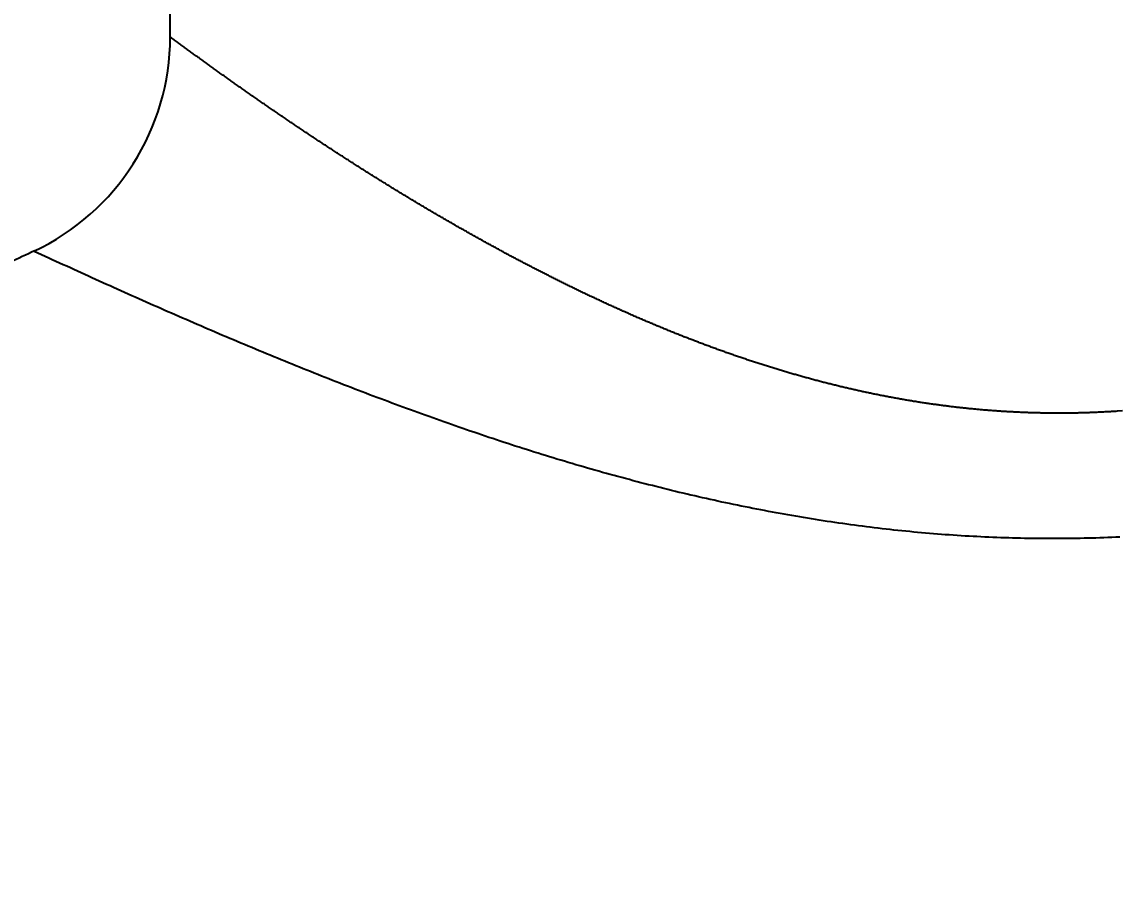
# Model space of a CAD drawing. Header units: millimetres. Extents: x 0 to 5600, y -67 to 2530.
# Drawn here: x 4122.47 to 4146.21, y 1464.39 to 1483.04 of the extents above; entities that cross this region are included whole.
import ezdxf

# ---------------------------------------------------------------- set-up
doc = ezdxf.new("R2010")
doc.units = ezdxf.units.MM
doc.layers.add('내부선 및 부속', color=4, linetype='Continuous')
doc.layers.add('치수선', color=7, linetype='Continuous')
doc.styles.add('____', font='')
doc.styles.get('____').set_extended_font_data('굴림')
doc.dimstyles.new('MSADIM', dxfattribs={"dimtxt": 33, "dimasz": 17, "dimexe": 10, "dimexo": 7.5, "dimgap": 10, "dimtad": 0, "dimtih": 1, "dimtoh": 1, "dimdec": 0, "dimzin": 1, "dimdsep": 46, "dimtxsty": '____', "dimcen": 11.25, "dimadec": 0, "dimazin": 0, "dimtfac": 1, "dimtdec": 0, "dimtix": 1, "dimtmove": 0, "dimatfit": 3, "dimfxl": 1, "dimtolj": 1, "dimtzin": 1, "dimarcsym": 0})

# ---------------------------------------------------------------- blocks, each defined once
blk = doc.blocks.new('*D6')
at = {"layer": '치수선', "color": 0, "linetype": 'Continuous', "lineweight": -2, "transparency": 16777216}
for p, q in [((4756.213, 1571.022), (4756.213, 1227.915)), ((4056.213, 1376.022), (4056.213, 1227.915)), ((4073.213, 1237.915), (4369.083, 1237.915)), ((4739.213, 1237.915), (4443.344, 1237.915))]:
    blk.add_line(p, q, dxfattribs=at)
at = {"layer": '치수선', "color": 0, "linetype": 'Continuous', "transparency": 16777216}
for points in [[(4073.213, 1240.748), (4073.213, 1235.081), (4056.213, 1237.915)], [(4739.213, 1240.748), (4739.213, 1235.081), (4756.213, 1237.915)]]:
    blk.add_solid(points, dxfattribs=at)
at = {"layer": '치수선', "color": 0, "linetype": 'Continuous', "transparency": 16777216, "insert": (4406.213, 1237.915), "char_height": 25, "attachment_point": 5, "style": '____'}
blk.add_mtext('\\A1;700', dxfattribs=at)

msp = doc.modelspace()

# ---------------------------------------------------------------- linework, layer by layer
at = {"layer": '내부선 및 부속', "linetype": 'Continuous'}
for p, q in [((4125.682, 1482.711), (4125.682, 1493.681)), ((4122.738, 1478.068), (4122.726, 1478.074))]:
    msp.add_line(p, q, dxfattribs=at)
at = {"layer": '내부선 및 부속', "linetype": 'Continuous', "flags": 128}
for points in [[(4146.213, 1474.602), (4146.189, 1474.601), (4146.165, 1474.599), (4146.14, 1474.598), (4146.116, 1474.596), (4146.092, 1474.595), (4146.067, 1474.593), (4146.043, 1474.592), (4146.019, 1474.591), (4145.995, 1474.589), (4145.97, 1474.588), (4145.946, 1474.587), (4145.922, 1474.585), (4145.898, 1474.584), (4145.873, 1474.583), (4145.849, 1474.582), (4145.825, 1474.581), (4145.8, 1474.58), (4145.776, 1474.579), (4145.752, 1474.578), (4145.727, 1474.577), (4145.703, 1474.576), (4145.679, 1474.575), (4145.655, 1474.574), (4145.63, 1474.573), (4145.606, 1474.572), (4145.582, 1474.571), (4145.557, 1474.571), (4145.533, 1474.57), (4145.509, 1474.569), (4145.484, 1474.568), (4145.46, 1474.568), (4145.436, 1474.567), (4145.411, 1474.567), (4145.387, 1474.566), (4145.363, 1474.565), (4145.338, 1474.565), (4145.314, 1474.565), (4145.29, 1474.564), (4145.266, 1474.564), (4145.241, 1474.563), (4145.217, 1474.563), (4145.193, 1474.563), (4145.168, 1474.562), (4145.144, 1474.562), (4145.12, 1474.562), (4145.095, 1474.562), (4145.071, 1474.561), (4145.047, 1474.561), (4145.022, 1474.561), (4144.998, 1474.561), (4144.974, 1474.561), (4144.949, 1474.561), (4144.925, 1474.561), (4144.901, 1474.561), (4144.876, 1474.561), (4144.852, 1474.561), (4144.828, 1474.562), (4144.803, 1474.562), (4144.779, 1474.562), (4144.755, 1474.562), (4144.73, 1474.562), (4144.706, 1474.563), (4144.682, 1474.563), (4144.657, 1474.563), (4144.633, 1474.564), (4144.609, 1474.564), (4144.584, 1474.565), (4144.56, 1474.565), (4144.536, 1474.566), (4144.511, 1474.566), (4144.487, 1474.567), (4144.463, 1474.567), (4144.439, 1474.568), (4144.414, 1474.569), (4144.39, 1474.569), (4144.366, 1474.57), (4144.341, 1474.571), (4144.317, 1474.572), (4144.293, 1474.572), (4144.268, 1474.573), (4144.244, 1474.574), (4144.22, 1474.575), (4144.195, 1474.576), (4144.171, 1474.577), (4144.147, 1474.578), (4144.123, 1474.579), (4144.098, 1474.58), (4144.074, 1474.581), (4144.05, 1474.582), (4144.025, 1474.583), (4144.001, 1474.585), (4143.977, 1474.586), (4143.952, 1474.587), (4143.928, 1474.588), (4143.904, 1474.59), (4143.88, 1474.591), (4143.855, 1474.592), (4143.831, 1474.594), (4143.807, 1474.595), (4143.782, 1474.597), (4143.782, 1474.597), (4143.758, 1474.598), (4143.734, 1474.6), (4143.71, 1474.601), (4143.685, 1474.603), (4143.661, 1474.604), (4143.637, 1474.606), (4143.613, 1474.608), (4143.588, 1474.609), (4143.564, 1474.611), (4143.54, 1474.613), (4143.516, 1474.615), (4143.491, 1474.617), (4143.467, 1474.618), (4143.443, 1474.62), (4143.419, 1474.622), (4143.394, 1474.624), (4143.37, 1474.626), (4143.346, 1474.628), (4143.322, 1474.63), (4143.297, 1474.632), (4143.273, 1474.634), (4143.249, 1474.636), (4143.225, 1474.639), (4143.2, 1474.641), (4143.176, 1474.643), (4143.152, 1474.645), (4143.128, 1474.648), (4143.104, 1474.65), (4143.079, 1474.652), (4143.055, 1474.655), (4143.031, 1474.657), (4143.007, 1474.659), (4142.983, 1474.662), (4142.958, 1474.664), (4142.934, 1474.667), (4142.91, 1474.669), (4142.886, 1474.672), (4142.862, 1474.675), (4142.837, 1474.677), (4142.813, 1474.68), (4142.789, 1474.683), (4142.765, 1474.685), (4142.741, 1474.688), (4142.717, 1474.691), (4142.692, 1474.694), (4142.668, 1474.696), (4142.644, 1474.699), (4142.62, 1474.702), (4142.596, 1474.705), (4142.572, 1474.708), (4142.548, 1474.711), (4142.523, 1474.714), (4142.499, 1474.717), (4142.475, 1474.72), (4142.451, 1474.723), (4142.427, 1474.727), (4142.403, 1474.73), (4142.379, 1474.733), (4142.355, 1474.736), (4142.331, 1474.739), (4142.306, 1474.743), (4142.282, 1474.746), (4142.258, 1474.749), (4142.234, 1474.753), (4142.21, 1474.756), (4142.186, 1474.76), (4142.162, 1474.763), (4142.138, 1474.766), (4142.114, 1474.77), (4142.09, 1474.774), (4142.066, 1474.777), (4142.042, 1474.781), (4142.018, 1474.784), (4141.993, 1474.788), (4141.969, 1474.792), (4141.945, 1474.795), (4141.921, 1474.799), (4141.897, 1474.803), (4141.873, 1474.807), (4141.849, 1474.811), (4141.825, 1474.814), (4141.801, 1474.818), (4141.777, 1474.822), (4141.753, 1474.826), (4141.729, 1474.83), (4141.705, 1474.834), (4141.681, 1474.838), (4141.657, 1474.842), (4141.633, 1474.846), (4141.609, 1474.851), (4141.585, 1474.855), (4141.561, 1474.859), (4141.537, 1474.863), (4141.513, 1474.867), (4141.489, 1474.872), (4141.466, 1474.876), (4141.442, 1474.88), (4141.418, 1474.884), (4141.394, 1474.889), (4141.37, 1474.893), (4141.37, 1474.893), (4141.346, 1474.898), (4141.322, 1474.902), (4141.298, 1474.907), (4141.274, 1474.911), (4141.25, 1474.916), (4141.226, 1474.92), (4141.202, 1474.925), (4141.178, 1474.929), (4141.155, 1474.934), (4141.131, 1474.939), (4141.107, 1474.943), (4141.083, 1474.948), (4141.059, 1474.953), (4141.035, 1474.958), (4141.011, 1474.963), (4140.987, 1474.967), (4140.964, 1474.972), (4140.94, 1474.977), (4140.916, 1474.982), (4140.892, 1474.987), (4140.868, 1474.992), (4140.844, 1474.997), (4140.821, 1475.002), (4140.797, 1475.007), (4140.773, 1475.012), (4140.749, 1475.017), (4140.725, 1475.022), (4140.702, 1475.027), (4140.678, 1475.033), (4140.654, 1475.038), (4140.63, 1475.043), (4140.607, 1475.048), (4140.583, 1475.054), (4140.559, 1475.059), (4140.535, 1475.064), (4140.512, 1475.07), (4140.488, 1475.075), (4140.464, 1475.08), (4140.44, 1475.086), (4140.417, 1475.091), (4140.393, 1475.097), (4140.369, 1475.102), (4140.345, 1475.108), (4140.322, 1475.114), (4140.298, 1475.119), (4140.274, 1475.125), (4140.251, 1475.13), (4140.227, 1475.136), (4140.203, 1475.142), (4140.18, 1475.147), (4140.156, 1475.153), (4140.132, 1475.159), (4140.109, 1475.165), (4140.085, 1475.171), (4140.061, 1475.176), (4140.038, 1475.182), (4140.014, 1475.188), (4139.991, 1475.194), (4139.967, 1475.2), (4139.943, 1475.206), (4139.92, 1475.212), (4139.896, 1475.218), (4139.873, 1475.224), (4139.849, 1475.23), (4139.825, 1475.236), (4139.802, 1475.242), (4139.778, 1475.249), (4139.755, 1475.255), (4139.731, 1475.261), (4139.708, 1475.267), (4139.684, 1475.273), (4139.661, 1475.28), (4139.637, 1475.286), (4139.614, 1475.292), (4139.59, 1475.299), (4139.567, 1475.305), (4139.543, 1475.311), (4139.52, 1475.318), (4139.496, 1475.324), (4139.473, 1475.331), (4139.449, 1475.337), (4139.426, 1475.344), (4139.402, 1475.35), (4139.379, 1475.357), (4139.355, 1475.363), (4139.332, 1475.37), (4139.308, 1475.377), (4139.285, 1475.383), (4139.262, 1475.39), (4139.238, 1475.397), (4139.215, 1475.403), (4139.191, 1475.41), (4139.168, 1475.417), (4139.145, 1475.424), (4139.121, 1475.43), (4139.098, 1475.437), (4139.075, 1475.444), (4139.051, 1475.451), (4139.028, 1475.458), (4139.004, 1475.465), (4139.004, 1475.465), (4138.981, 1475.472), (4138.958, 1475.479), (4138.934, 1475.486), (4138.911, 1475.493), (4138.888, 1475.5), (4138.865, 1475.507), (4138.841, 1475.514), (4138.818, 1475.521), (4138.795, 1475.528), (4138.771, 1475.535), (4138.748, 1475.543), (4138.725, 1475.55), (4138.702, 1475.557), (4138.678, 1475.564), (4138.655, 1475.571), (4138.632, 1475.579), (4138.609, 1475.586), (4138.586, 1475.593), (4138.562, 1475.601), (4138.539, 1475.608), (4138.516, 1475.615), (4138.493, 1475.623), (4138.47, 1475.63), (4138.446, 1475.638), (4138.423, 1475.645), (4138.4, 1475.653), (4138.377, 1475.66), (4138.354, 1475.668), (4138.331, 1475.675), (4138.308, 1475.683), (4138.284, 1475.691), (4138.261, 1475.698), (4138.238, 1475.706), (4138.215, 1475.714), (4138.192, 1475.721), (4138.169, 1475.729), (4138.146, 1475.737), (4138.123, 1475.745), (4138.1, 1475.752), (4138.077, 1475.76), (4138.054, 1475.768), (4138.031, 1475.776), (4138.008, 1475.784), (4137.985, 1475.792), (4137.962, 1475.799), (4137.939, 1475.807), (4137.916, 1475.815), (4137.893, 1475.823), (4137.87, 1475.831), (4137.847, 1475.839), (4137.824, 1475.847), (4137.801, 1475.855), (4137.778, 1475.863), (4137.755, 1475.872), (4137.732, 1475.88), (4137.709, 1475.888), (4137.686, 1475.896), (4137.663, 1475.904), (4137.641, 1475.912), (4137.618, 1475.921), (4137.595, 1475.929), (4137.572, 1475.937), (4137.549, 1475.945), (4137.526, 1475.954), (4137.503, 1475.962), (4137.48, 1475.97), (4137.458, 1475.979), (4137.435, 1475.987), (4137.412, 1475.995), (4137.389, 1476.004), (4137.366, 1476.012), (4137.344, 1476.021), (4137.321, 1476.029), (4137.298, 1476.038), (4137.275, 1476.046), (4137.252, 1476.055), (4137.23, 1476.063), (4137.207, 1476.072), (4137.184, 1476.08), (4137.161, 1476.089), (4137.139, 1476.098), (4137.116, 1476.106), (4137.093, 1476.115), (4137.071, 1476.124), (4137.048, 1476.132), (4137.025, 1476.141), (4137.003, 1476.15), (4136.98, 1476.159), (4136.957, 1476.167), (4136.934, 1476.176), (4136.912, 1476.185), (4136.889, 1476.194), (4136.867, 1476.203), (4136.844, 1476.211), (4136.821, 1476.22), (4136.799, 1476.229), (4136.776, 1476.238), (4136.753, 1476.247), (4136.731, 1476.256), (4136.708, 1476.265), (4136.708, 1476.265), (4136.686, 1476.274), (4136.663, 1476.283), (4136.641, 1476.292), (4136.618, 1476.301), (4136.595, 1476.31), (4136.573, 1476.319), (4136.55, 1476.328), (4136.528, 1476.338), (4136.505, 1476.347), (4136.483, 1476.356), (4136.46, 1476.365), (4136.438, 1476.374), (4136.415, 1476.383), (4136.393, 1476.393), (4136.37, 1476.402), (4136.348, 1476.411), (4136.325, 1476.42), (4136.303, 1476.43), (4136.28, 1476.439), (4136.258, 1476.448), (4136.236, 1476.458), (4136.213, 1476.467), (4136.191, 1476.477), (4136.168, 1476.486), (4136.146, 1476.495), (4136.123, 1476.505), (4136.101, 1476.514), (4136.079, 1476.524), (4136.056, 1476.533), (4136.034, 1476.543), (4136.011, 1476.552), (4135.989, 1476.562), (4135.967, 1476.571), (4135.944, 1476.581), (4135.922, 1476.59), (4135.9, 1476.6), (4135.877, 1476.61), (4135.855, 1476.619), (4135.833, 1476.629), (4135.81, 1476.639), (4135.788, 1476.648), (4135.766, 1476.658), (4135.744, 1476.668), (4135.721, 1476.678), (4135.699, 1476.687), (4135.677, 1476.697), (4135.655, 1476.707), (4135.632, 1476.717), (4135.61, 1476.726), (4135.588, 1476.736), (4135.566, 1476.746), (4135.543, 1476.756), (4135.521, 1476.766), (4135.499, 1476.776), (4135.477, 1476.786), (4135.455, 1476.796), (4135.432, 1476.806), (4135.41, 1476.816), (4135.388, 1476.825), (4135.366, 1476.835), (4135.344, 1476.845), (4135.322, 1476.856), (4135.299, 1476.866), (4135.277, 1476.876), (4135.255, 1476.886), (4135.233, 1476.896), (4135.211, 1476.906), (4135.189, 1476.916), (4135.167, 1476.926), (4135.145, 1476.936), (4135.122, 1476.946), (4135.1, 1476.957), (4135.078, 1476.967), (4135.056, 1476.977), (4135.034, 1476.987), (4135.012, 1476.997), (4134.99, 1477.008), (4134.968, 1477.018), (4134.946, 1477.028), (4134.924, 1477.039), (4134.902, 1477.049), (4134.88, 1477.059), (4134.858, 1477.07), (4134.836, 1477.08), (4134.814, 1477.09), (4134.792, 1477.101), (4134.77, 1477.111), (4134.748, 1477.122), (4134.726, 1477.132), (4134.704, 1477.142), (4134.682, 1477.153), (4134.66, 1477.163), (4134.638, 1477.174), (4134.616, 1477.184), (4134.594, 1477.195), (4134.573, 1477.205), (4134.551, 1477.216), (4134.529, 1477.226), (4134.507, 1477.237), (4134.485, 1477.248), (4134.485, 1477.248), (4134.463, 1477.258), (4134.441, 1477.269), (4134.419, 1477.28), (4134.397, 1477.29), (4134.376, 1477.301), (4134.354, 1477.311), (4134.332, 1477.322), (4134.31, 1477.333), (4134.288, 1477.344), (4134.266, 1477.354), (4134.245, 1477.365), (4134.223, 1477.376), (4134.201, 1477.387), (4134.179, 1477.397), (4134.157, 1477.408), (4134.136, 1477.419), (4134.114, 1477.43), (4134.092, 1477.441), (4134.07, 1477.452), (4134.049, 1477.462), (4134.027, 1477.473), (4134.005, 1477.484), (4133.983, 1477.495), (4133.962, 1477.506), (4133.94, 1477.517), (4133.918, 1477.528), (4133.897, 1477.539), (4133.875, 1477.55), (4133.853, 1477.561), (4133.832, 1477.572), (4133.81, 1477.583), (4133.788, 1477.594), (4133.767, 1477.605), (4133.745, 1477.616), (4133.723, 1477.627), (4133.702, 1477.638), (4133.68, 1477.649), (4133.658, 1477.66), (4133.637, 1477.671), (4133.615, 1477.682), (4133.594, 1477.694), (4133.572, 1477.705), (4133.55, 1477.716), (4133.529, 1477.727), (4133.507, 1477.738), (4133.486, 1477.75), (4133.464, 1477.761), (4133.442, 1477.772), (4133.421, 1477.783), (4133.399, 1477.794), (4133.378, 1477.806), (4133.356, 1477.817), (4133.335, 1477.828), (4133.313, 1477.84), (4133.292, 1477.851), (4133.27, 1477.862), (4133.249, 1477.874), (4133.227, 1477.885), (4133.206, 1477.896), (4133.184, 1477.908), (4133.163, 1477.919), (4133.141, 1477.931), (4133.12, 1477.942), (4133.098, 1477.953), (4133.077, 1477.965), (4133.055, 1477.976), (4133.034, 1477.988), (4133.013, 1477.999), (4132.991, 1478.011), (4132.97, 1478.022), (4132.948, 1478.034), (4132.927, 1478.045), (4132.906, 1478.057), (4132.884, 1478.068), (4132.863, 1478.08), (4132.841, 1478.091), (4132.82, 1478.103), (4132.799, 1478.115), (4132.777, 1478.126), (4132.756, 1478.138), (4132.735, 1478.15), (4132.713, 1478.161), (4132.692, 1478.173), (4132.671, 1478.184), (4132.649, 1478.196), (4132.628, 1478.208), (4132.607, 1478.22), (4132.585, 1478.231), (4132.564, 1478.243), (4132.543, 1478.255), (4132.521, 1478.266), (4132.5, 1478.278), (4132.479, 1478.29), (4132.458, 1478.302), (4132.436, 1478.314), (4132.415, 1478.325), (4132.394, 1478.337), (4132.373, 1478.349), (4132.351, 1478.361), (4132.33, 1478.373), (4132.33, 1478.373), (4132.309, 1478.385), (4132.288, 1478.396), (4132.266, 1478.408), (4132.245, 1478.42), (4132.224, 1478.432), (4132.203, 1478.444), (4132.182, 1478.456), (4132.16, 1478.468), (4132.139, 1478.48), (4132.118, 1478.492), (4132.097, 1478.504), (4132.076, 1478.516), (4132.055, 1478.528), (4132.034, 1478.54), (4132.012, 1478.552), (4131.991, 1478.564), (4131.97, 1478.576), (4131.949, 1478.588), (4131.928, 1478.6), (4131.907, 1478.612), (4131.886, 1478.624), (4131.865, 1478.636), (4131.844, 1478.648), (4131.822, 1478.66), (4131.801, 1478.672), (4131.78, 1478.685), (4131.759, 1478.697), (4131.738, 1478.709), (4131.717, 1478.721), (4131.696, 1478.733), (4131.675, 1478.745), (4131.654, 1478.758), (4131.633, 1478.77), (4131.612, 1478.782), (4131.591, 1478.794), (4131.57, 1478.806), (4131.549, 1478.819), (4131.528, 1478.831), (4131.507, 1478.843), (4131.486, 1478.855), (4131.465, 1478.868), (4131.444, 1478.88), (4131.423, 1478.892), (4131.402, 1478.905), (4131.381, 1478.917), (4131.36, 1478.929), (4131.339, 1478.942), (4131.318, 1478.954), (4131.297, 1478.966), (4131.276, 1478.979), (4131.255, 1478.991), (4131.235, 1479.003), (4131.214, 1479.016), (4131.193, 1479.028), (4131.172, 1479.041), (4131.151, 1479.053), (4131.13, 1479.066), (4131.109, 1479.078), (4131.088, 1479.09), (4131.067, 1479.103), (4131.047, 1479.115), (4131.026, 1479.128), (4131.005, 1479.14), (4130.984, 1479.153), (4130.963, 1479.165), (4130.942, 1479.178), (4130.921, 1479.19), (4130.901, 1479.203), (4130.88, 1479.216), (4130.859, 1479.228), (4130.838, 1479.241), (4130.817, 1479.253), (4130.797, 1479.266), (4130.776, 1479.279), (4130.755, 1479.291), (4130.734, 1479.304), (4130.714, 1479.316), (4130.693, 1479.329), (4130.672, 1479.342), (4130.651, 1479.354), (4130.63, 1479.367), (4130.61, 1479.38), (4130.589, 1479.392), (4130.568, 1479.405), (4130.548, 1479.418), (4130.527, 1479.43), (4130.506, 1479.443), (4130.485, 1479.456), (4130.465, 1479.469), (4130.444, 1479.481), (4130.423, 1479.494), (4130.403, 1479.507), (4130.382, 1479.52), (4130.361, 1479.533), (4130.341, 1479.545), (4130.32, 1479.558), (4130.299, 1479.571), (4130.279, 1479.584), (4130.258, 1479.597), (4130.237, 1479.609), (4130.237, 1479.609), (4130.217, 1479.622), (4130.196, 1479.635), (4130.175, 1479.648), (4130.155, 1479.661), (4130.134, 1479.674), (4130.114, 1479.687), (4130.093, 1479.7), (4130.072, 1479.712), (4130.052, 1479.725), (4130.031, 1479.738), (4130.011, 1479.751), (4129.99, 1479.764), (4129.969, 1479.777), (4129.949, 1479.79), (4129.928, 1479.803), (4129.908, 1479.816), (4129.887, 1479.829), (4129.867, 1479.842), (4129.846, 1479.855), (4129.826, 1479.868), (4129.805, 1479.881), (4129.785, 1479.894), (4129.764, 1479.907), (4129.743, 1479.92), (4129.723, 1479.933), (4129.702, 1479.946), (4129.682, 1479.959), (4129.661, 1479.972), (4129.641, 1479.986), (4129.621, 1479.999), (4129.6, 1480.012), (4129.58, 1480.025), (4129.559, 1480.038), (4129.539, 1480.051), (4129.518, 1480.064), (4129.498, 1480.077), (4129.477, 1480.091), (4129.457, 1480.104), (4129.436, 1480.117), (4129.416, 1480.13), (4129.396, 1480.143), (4129.375, 1480.156), (4129.355, 1480.17), (4129.334, 1480.183), (4129.314, 1480.196), (4129.294, 1480.209), (4129.273, 1480.223), (4129.253, 1480.236), (4129.232, 1480.249), (4129.212, 1480.262), (4129.192, 1480.276), (4129.171, 1480.289), (4129.151, 1480.302), (4129.131, 1480.315), (4129.11, 1480.329), (4129.09, 1480.342), (4129.07, 1480.355), (4129.049, 1480.369), (4129.029, 1480.382), (4129.009, 1480.395), (4128.988, 1480.409), (4128.968, 1480.422), (4128.948, 1480.435), (4128.927, 1480.449), (4128.907, 1480.462), (4128.887, 1480.476), (4128.866, 1480.489), (4128.846, 1480.502), (4128.826, 1480.516), (4128.806, 1480.529), (4128.785, 1480.543), (4128.765, 1480.556), (4128.745, 1480.569), (4128.725, 1480.583), (4128.704, 1480.596), (4128.684, 1480.61), (4128.664, 1480.623), (4128.644, 1480.637), (4128.623, 1480.65), (4128.603, 1480.664), (4128.583, 1480.677), (4128.563, 1480.691), (4128.542, 1480.704), (4128.522, 1480.718), (4128.502, 1480.731), (4128.482, 1480.745), (4128.462, 1480.758), (4128.441, 1480.772), (4128.421, 1480.785), (4128.401, 1480.799), (4128.381, 1480.813), (4128.361, 1480.826), (4128.341, 1480.84), (4128.32, 1480.853), (4128.3, 1480.867), (4128.28, 1480.881), (4128.26, 1480.894), (4128.24, 1480.908), (4128.22, 1480.921), (4128.2, 1480.935), (4128.2, 1480.935), (4128.18, 1480.949), (4128.159, 1480.962), (4128.139, 1480.976), (4128.119, 1480.99), (4128.099, 1481.003), (4128.079, 1481.017), (4128.059, 1481.031), (4128.039, 1481.045), (4128.019, 1481.058), (4127.999, 1481.072), (4127.979, 1481.086), (4127.959, 1481.099), (4127.939, 1481.113), (4127.918, 1481.127), (4127.898, 1481.141), (4127.878, 1481.154), (4127.858, 1481.168), (4127.838, 1481.182), (4127.818, 1481.196), (4127.798, 1481.209), (4127.778, 1481.223), (4127.758, 1481.237), (4127.738, 1481.251), (4127.718, 1481.265), (4127.698, 1481.278), (4127.678, 1481.292), (4127.658, 1481.306), (4127.638, 1481.32), (4127.618, 1481.334), (4127.598, 1481.348), (4127.578, 1481.361), (4127.558, 1481.375), (4127.538, 1481.389), (4127.518, 1481.403), (4127.498, 1481.417), (4127.478, 1481.431), (4127.459, 1481.445), (4127.439, 1481.459), (4127.419, 1481.473), (4127.399, 1481.487), (4127.379, 1481.5), (4127.359, 1481.514), (4127.339, 1481.528), (4127.319, 1481.542), (4127.299, 1481.556), (4127.279, 1481.57), (4127.259, 1481.584), (4127.239, 1481.598), (4127.22, 1481.612), (4127.2, 1481.626), (4127.18, 1481.64), (4127.16, 1481.654), (4127.14, 1481.668), (4127.12, 1481.682), (4127.1, 1481.696), (4127.08, 1481.71), (4127.061, 1481.724), (4127.041, 1481.738), (4127.021, 1481.752), (4127.001, 1481.766), (4126.981, 1481.78), (4126.961, 1481.794), (4126.942, 1481.808), (4126.922, 1481.823), (4126.902, 1481.837), (4126.882, 1481.851), (4126.862, 1481.865), (4126.843, 1481.879), (4126.823, 1481.893), (4126.803, 1481.907), (4126.783, 1481.921), (4126.763, 1481.935), (4126.744, 1481.95), (4126.724, 1481.964), (4126.704, 1481.978), (4126.684, 1481.992), (4126.664, 1482.006), (4126.645, 1482.02), (4126.625, 1482.034), (4126.605, 1482.049), (4126.585, 1482.063), (4126.566, 1482.077), (4126.546, 1482.091), (4126.526, 1482.105), (4126.507, 1482.12), (4126.487, 1482.134), (4126.467, 1482.148), (4126.447, 1482.162), (4126.428, 1482.177), (4126.408, 1482.191), (4126.388, 1482.205), (4126.369, 1482.219), (4126.349, 1482.234), (4126.329, 1482.248), (4126.31, 1482.262), (4126.29, 1482.276), (4126.27, 1482.291), (4126.251, 1482.305), (4126.231, 1482.319), (4126.211, 1482.334), (4126.211, 1482.334), (4126.192, 1482.348), (4126.172, 1482.362), (4126.152, 1482.376), (4126.133, 1482.391), (4126.113, 1482.405), (4126.093, 1482.419), (4126.074, 1482.434), (4126.054, 1482.448), (4126.034, 1482.462), (4126.015, 1482.477), (4125.995, 1482.491), (4125.976, 1482.506), (4125.956, 1482.52), (4125.936, 1482.534), (4125.917, 1482.549), (4125.897, 1482.563), (4125.878, 1482.578), (4125.858, 1482.592), (4125.839, 1482.606), (4125.819, 1482.621), (4125.799, 1482.635), (4125.78, 1482.65), (4125.76, 1482.664), (4125.741, 1482.679), (4125.721, 1482.693), (4125.702, 1482.707), (4125.682, 1482.722), (4125.682, 1482.722)], [(4146.27, 1471.874), (4146.184, 1471.87), (4146.098, 1471.867), (4146.012, 1471.863), (4145.926, 1471.86), (4145.84, 1471.857), (4145.754, 1471.855), (4145.668, 1471.852), (4145.583, 1471.85), (4145.497, 1471.848), (4145.411, 1471.846), (4145.325, 1471.845), (4145.239, 1471.844), (4145.153, 1471.843), (4145.067, 1471.842), (4144.981, 1471.841), (4144.895, 1471.841), (4144.809, 1471.841), (4144.723, 1471.841), (4144.637, 1471.842), (4144.551, 1471.842), (4144.465, 1471.843), (4144.379, 1471.844), (4144.293, 1471.846), (4144.207, 1471.847), (4144.121, 1471.849), (4144.035, 1471.851), (4143.949, 1471.853), (4143.863, 1471.856), (4143.777, 1471.858), (4143.691, 1471.861), (4143.605, 1471.864), (4143.519, 1471.868), (4143.433, 1471.871), (4143.347, 1471.875), (4143.261, 1471.879), (4143.175, 1471.884), (4143.09, 1471.888), (4143.004, 1471.893), (4142.918, 1471.898), (4142.832, 1471.903), (4142.746, 1471.909), (4142.66, 1471.915), (4142.575, 1471.921), (4142.489, 1471.927), (4142.403, 1471.933), (4142.317, 1471.94), (4142.232, 1471.947), (4142.146, 1471.954), (4142.06, 1471.961), (4141.974, 1471.969), (4141.889, 1471.976), (4141.803, 1471.984), (4141.718, 1471.993), (4141.632, 1472.001), (4141.546, 1472.01), (4141.461, 1472.019), (4141.375, 1472.028), (4141.29, 1472.037), (4141.205, 1472.047), (4141.119, 1472.056), (4141.034, 1472.066), (4140.948, 1472.077), (4140.863, 1472.087), (4140.778, 1472.098), (4140.692, 1472.109), (4140.607, 1472.12), (4140.522, 1472.131), (4140.437, 1472.142), (4140.352, 1472.154), (4140.266, 1472.166), (4140.181, 1472.178), (4140.096, 1472.191), (4140.011, 1472.203), (4139.926, 1472.216), (4139.841, 1472.229), (4139.756, 1472.242), (4139.671, 1472.255), (4139.586, 1472.269), (4139.502, 1472.283), (4139.417, 1472.297), (4139.332, 1472.311), (4139.247, 1472.325), (4139.162, 1472.34), (4139.078, 1472.355), (4138.993, 1472.37), (4138.909, 1472.385), (4138.824, 1472.4), (4138.739, 1472.416), (4138.655, 1472.432), (4138.57, 1472.448), (4138.486, 1472.464), (4138.402, 1472.48), (4138.317, 1472.497), (4138.233, 1472.513), (4138.149, 1472.53), (4138.064, 1472.547), (4137.98, 1472.565), (4137.896, 1472.582), (4137.812, 1472.6), (4137.812, 1472.6), (4137.728, 1472.617), (4137.644, 1472.635), (4137.56, 1472.654), (4137.476, 1472.672), (4137.392, 1472.691), (4137.308, 1472.709), (4137.224, 1472.728), (4137.14, 1472.747), (4137.056, 1472.767), (4136.973, 1472.786), (4136.889, 1472.806), (4136.805, 1472.825), (4136.722, 1472.845), (4136.638, 1472.865), (4136.555, 1472.886), (4136.471, 1472.906), (4136.388, 1472.927), (4136.304, 1472.948), (4136.221, 1472.968), (4136.138, 1472.99), (4136.054, 1473.011), (4135.971, 1473.032), (4135.888, 1473.054), (4135.805, 1473.076), (4135.722, 1473.098), (4135.639, 1473.12), (4135.556, 1473.142), (4135.473, 1473.164), (4135.39, 1473.187), (4135.307, 1473.209), (4135.224, 1473.232), (4135.141, 1473.255), (4135.058, 1473.278), (4134.976, 1473.302), (4134.893, 1473.325), (4134.81, 1473.349), (4134.728, 1473.372), (4134.645, 1473.396), (4134.563, 1473.42), (4134.48, 1473.444), (4134.398, 1473.469), (4134.315, 1473.493), (4134.233, 1473.518), (4134.151, 1473.542), (4134.068, 1473.567), (4133.986, 1473.592), (4133.904, 1473.617), (4133.822, 1473.642), (4133.74, 1473.668), (4133.658, 1473.693), (4133.575, 1473.719), (4133.494, 1473.745), (4133.412, 1473.771), (4133.33, 1473.797), (4133.248, 1473.823), (4133.166, 1473.849), (4133.084, 1473.875), (4133.002, 1473.902), (4132.921, 1473.929), (4132.839, 1473.955), (4132.757, 1473.982), (4132.676, 1474.009), (4132.594, 1474.036), (4132.513, 1474.064), (4132.431, 1474.091), (4132.35, 1474.119), (4132.269, 1474.146), (4132.187, 1474.174), (4132.106, 1474.202), (4132.025, 1474.23), (4131.944, 1474.258), (4131.862, 1474.286), (4131.781, 1474.314), (4131.7, 1474.343), (4131.619, 1474.371), (4131.538, 1474.4), (4131.457, 1474.428), (4131.376, 1474.457), (4131.295, 1474.486), (4131.214, 1474.515), (4131.133, 1474.544), (4131.053, 1474.573), (4130.972, 1474.603), (4130.891, 1474.632), (4130.81, 1474.662), (4130.73, 1474.691), (4130.649, 1474.721), (4130.568, 1474.751), (4130.488, 1474.781), (4130.407, 1474.811), (4130.327, 1474.841), (4130.247, 1474.871), (4130.166, 1474.902), (4130.086, 1474.932), (4130.005, 1474.962), (4129.925, 1474.993), (4129.845, 1475.024), (4129.765, 1475.054), (4129.684, 1475.085), (4129.604, 1475.116), (4129.604, 1475.116), (4129.524, 1475.147), (4129.444, 1475.178), (4129.364, 1475.21), (4129.284, 1475.241), (4129.204, 1475.272), (4129.124, 1475.304), (4129.044, 1475.335), (4128.964, 1475.367), (4128.884, 1475.399), (4128.804, 1475.43), (4128.725, 1475.462), (4128.645, 1475.494), (4128.565, 1475.526), (4128.485, 1475.558), (4128.406, 1475.59), (4128.326, 1475.623), (4128.246, 1475.655), (4128.167, 1475.687), (4128.087, 1475.72), (4128.008, 1475.753), (4127.928, 1475.785), (4127.849, 1475.818), (4127.769, 1475.851), (4127.69, 1475.884), (4127.611, 1475.916), (4127.531, 1475.949), (4127.452, 1475.982), (4127.373, 1476.016), (4127.293, 1476.049), (4127.214, 1476.082), (4127.135, 1476.115), (4127.056, 1476.149), (4126.977, 1476.182), (4126.897, 1476.216), (4126.818, 1476.249), (4126.739, 1476.283), (4126.66, 1476.317), (4126.581, 1476.351), (4126.502, 1476.384), (4126.423, 1476.418), (4126.344, 1476.452), (4126.265, 1476.486), (4126.186, 1476.52), (4126.108, 1476.555), (4126.029, 1476.589), (4125.95, 1476.623), (4125.871, 1476.657), (4125.792, 1476.692), (4125.714, 1476.726), (4125.635, 1476.761), (4125.556, 1476.795), (4125.478, 1476.83), (4125.399, 1476.864), (4125.32, 1476.899), (4125.242, 1476.934), (4125.163, 1476.969), (4125.085, 1477.003), (4125.006, 1477.038), (4124.927, 1477.073), (4124.849, 1477.108), (4124.771, 1477.143), (4124.692, 1477.178), (4124.614, 1477.213), (4124.535, 1477.248), (4124.457, 1477.284), (4124.379, 1477.319), (4124.3, 1477.354), (4124.222, 1477.39), (4124.144, 1477.425), (4124.065, 1477.46), (4123.987, 1477.496), (4123.909, 1477.531), (4123.831, 1477.567), (4123.752, 1477.602), (4123.674, 1477.638), (4123.596, 1477.674), (4123.518, 1477.709), (4123.44, 1477.745), (4123.362, 1477.781), (4123.283, 1477.817), (4123.205, 1477.853), (4123.127, 1477.888), (4123.049, 1477.924), (4122.971, 1477.96), (4122.893, 1477.996), (4122.815, 1478.032), (4122.737, 1478.068), (4122.737, 1478.068)], [(4146.33, 1474.61), (4146.213, 1474.602), (4146.213, 1474.602)]]:
    msp.add_lwpolyline(points, dxfattribs=at)
at = {"layer": '내부선 및 부속', "linetype": 'Continuous'}
for centre, radius, start, end in [((4120.55, 1482.722), 5.133, 295.0895, 0), ((4148.01, 1424.072), 59.628, 115.0714, 115.63864)]:
    msp.add_arc(centre, radius, start, end, dxfattribs=at)

# ---------------------------------------------------------------- dimensions: what is measured, and where the dimension line sits
at = {"layer": '치수선', "linetype": 'Continuous'}
dim = msp.add_linear_dim(base=(4756.213, 1237.915), p1=(4056.213, 1383.522), p2=(4756.213, 1578.522), dimstyle='MSADIM', override={"dimtxt": 25}, dxfattribs=at)
dim.commit()
dim.dimension.update_dxf_attribs({"geometry": '*D6', "text_midpoint": (4406.213, 1237.915)})

doc.saveas('drawing.dxf')
